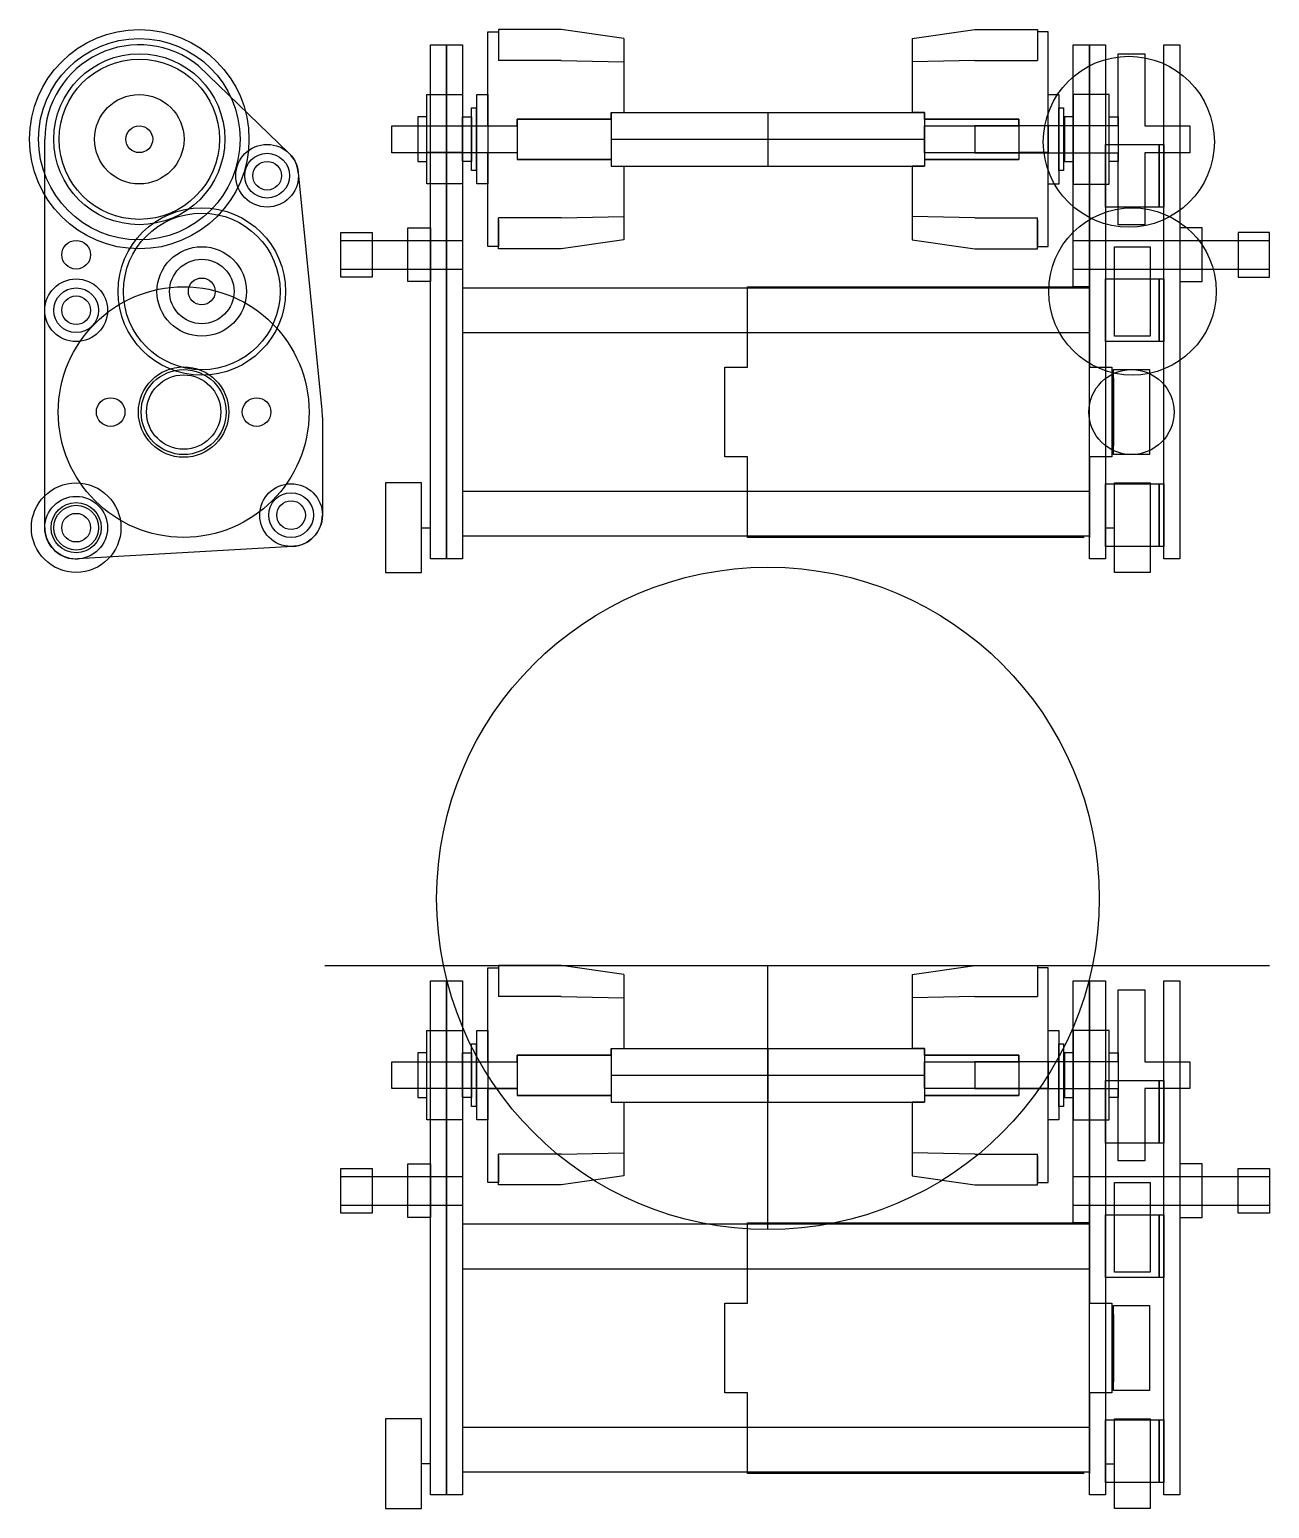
# Model space of a CAD drawing. Header units: millimetres. Extents: x -287 to 5214, y -1967 to 2893.
# Drawn here: x 39.4 to 177.9, y -76 to 89.2 of the extents above; entities that cross this region are included whole.
import ezdxf

# ---------------------------------------------------------------- set-up
doc = ezdxf.new("R2010")
doc.units = ezdxf.units.MM
for name, color, linetype in [('内切', 7, 'Continuous'), ('外切', 2, 'Continuous'), ('部件', 22, 'Continuous')]:
    doc.layers.add(name, color=color, linetype=linetype)

# ---------------------------------------------------------------- blocks, each defined once
blk = doc.blocks.new('ee')
at = {"layer": '部件', "color": 4}
for p, q in [((679.98, -1571.69), (663.98, -1571.69)), ((663.98, -1571.69), (663.98, -1574.69)), ((682.98, -1571.69), (687.98, -1571.69)), ((687.98, -1571.69), (687.98, -1574.69)), ((663.98, -1574.69), (679.98, -1574.69)), ((687.98, -1574.69), (682.98, -1574.69))]:
    blk.add_line(p, q, dxfattribs=at)
for points in [[(679.98, -1571.69), (679.98, -1563.64), (682.98, -1563.64), (682.98, -1571.69)], [(682.98, -1574.69), (682.98, -1582.74), (679.98, -1582.74), (679.98, -1574.69)]]:
    blk.add_lwpolyline(points, dxfattribs=at)
blk = doc.blocks.new('panzou')
at = {"layer": '部件', "color": 6}
for p, q in [((164.05, -1712.65), (153.55, -1712.65)), ((153.55, -1712.65), (153.55, -1717.15)), ((164.05, -1711.9), (199.05, -1711.9)), ((164.05, -1711.9), (164.05, -1712.65)), ((199.05, -1711.9), (199.05, -1712.65)), ((199.05, -1711.9), (199.05, -1712.65)), ((199.05, -1712.65), (209.55, -1712.65)), ((199.05, -1712.65), (209.55, -1712.65)), ((209.55, -1712.65), (209.55, -1717.15)), ((209.55, -1712.65), (209.55, -1717.15)), ((164.05, -1714.9), (199.05, -1714.9)), ((164.05, -1717.15), (153.55, -1717.15)), ((164.05, -1717.15), (164.05, -1717.9)), ((164.05, -1717.9), (199.05, -1717.9)), ((199.05, -1717.15), (209.55, -1717.15)), ((199.05, -1717.15), (199.05, -1717.9)), ((199.05, -1717.15), (209.55, -1717.15)), ((199.05, -1717.15), (199.05, -1717.9))]:
    blk.add_line(p, q, dxfattribs=at)
at = {"layer": '部件', "color": 42}
blk.add_lwpolyline([(219.65, -1709.9), (215.65, -1709.9), (215.65, -1719.9), (219.65, -1719.9)], close=True, dxfattribs=at)
at = {"layer": '部件', "color": 6}
for points in [[(215.65, -1712.4), (214.65, -1712.4), (214.65, -1717.4), (215.65, -1717.4)], [(219.65, -1712.4), (220.65, -1712.4), (220.65, -1717.4), (219.65, -1717.4)], [(139.55, -1713.4), (153.55, -1713.4), (153.55, -1716.4), (139.55, -1716.4)], [(199.05, -1713.4), (209.55, -1713.4), (209.55, -1716.4), (199.05, -1716.4)]]:
    blk.add_lwpolyline(points, close=True, dxfattribs=at)
at = {"layer": '外切'}
blk.add_blockref('ee', (-459.33, -141.71), dxfattribs=at)
blk = doc.blocks.new('tai')
at = {"layer": '部件', "color": 6}
for p, q in [((181.06, -1680.76), (174.06, -1680.76)), ((174.06, -1680.76), (174.06, -1684.21)), ((188.06, -1681.76), (181.06, -1680.76)), ((188.06, -1681.76), (188.06, -1684.36)), ((174.06, -1705.26), (174.06, -1701.81)), ((188.06, -1701.66), (188.06, -1704.26)), ((188.06, -1704.26), (181.06, -1705.26)), ((181.06, -1705.26), (174.06, -1705.26))]:
    blk.add_line(p, q, dxfattribs=at)
at = {"layer": '部件', "color": 4}
for p, q in [((181.06, -1684.21), (174.06, -1684.21)), ((181.06, -1684.21), (188.06, -1684.36)), ((188.06, -1684.36), (188.06, -1690.01)), ((172.86, -1691.51), (176.16, -1691.51)), ((176.16, -1691.51), (176.16, -1690.76)), ((176.16, -1690.76), (186.66, -1690.76)), ((186.66, -1690.76), (186.66, -1690.01)), ((186.66, -1690.01), (188.06, -1690.01)), ((172.86, -1694.51), (176.16, -1694.51)), ((176.16, -1694.51), (176.16, -1695.26)), ((176.16, -1695.26), (186.66, -1695.26)), ((186.66, -1695.26), (186.66, -1696.01)), ((186.66, -1696.01), (188.06, -1696.01)), ((188.06, -1696.01), (188.05, -1701.66)), ((181.06, -1701.81), (174.06, -1701.81)), ((181.06, -1701.81), (188.06, -1701.66))]:
    blk.add_line(p, q, dxfattribs=at)
at = {"layer": '部件'}
for p, q in [((172.86, -1691.51), (172.86, -1694.51)), ((176.16, -1691.51), (176.16, -1694.51)), ((186.66, -1690.76), (186.66, -1695.26))]:
    blk.add_line(p, q, dxfattribs=at)
at = {"layer": '部件', "color": 4}
for points in [[(172.86, -1691.51), (172.86, -1681.01), (174.06, -1681.01), (174.06, -1684.01)], [(174.06, -1702.01), (174.06, -1705.01), (172.86, -1705.01), (172.86, -1694.51)]]:
    blk.add_lwpolyline(points, dxfattribs=at)
blk = doc.blocks.new('theh')
at = {"layer": '部件', "color": 1}
for p, q in [((72.39, -15.37), (177.87, -15.37)), ((121.87, -44.87), (121.87, -15.37))]:
    blk.add_line(p, q, dxfattribs=at)
at = {"layer": '部件', "color": 6}
blk.add_line((121.87, -24.62), (121.87, -30.62), dxfattribs=at)
at = {"layer": '部件', "color": 4}
for p, q in [((74.17, -38.93), (87.77, -38.93)), ((155.97, -38.93), (177.87, -38.93)), ((74.17, -42.13), (87.77, -42.13)), ((155.97, -42.13), (177.87, -42.13)), ((119.57, -53.1), (119.57, -44.1)), ((119.57, -44.1), (157.17, -44.1)), ((157.77, -44.1), (157.77, -53.1)), ((117.07, -63.1), (117.07, -53.1)), ((117.07, -53.1), (119.57, -53.1)), ((157.77, -53.1), (160.27, -53.1)), ((160.27, -53.1), (160.27, -54.33)), ((160.27, -61.86), (160.27, -63.1)), ((119.57, -63.1), (117.07, -63.1)), ((119.57, -72.1), (119.57, -63.1)), ((160.27, -63.1), (157.77, -63.1)), ((157.77, -63.1), (157.77, -72.1)), ((83.17, -71.01), (84.17, -71.01)), ((157.17, -72.1), (119.57, -72.1)), ((160.57, -71.07), (159.57, -71.07))]:
    blk.add_line(p, q, dxfattribs=at)
at = {"layer": '部件', "color": 3}
for p, q in [((87.77, -44.23), (157.77, -44.23)), ((87.77, -49.23), (157.77, -49.23)), ((160.27, -54.33), (160.47, -54.33)), ((160.27, -61.86), (160.47, -61.86)), ((87.77, -66.94), (157.77, -66.94)), ((87.77, -71.94), (157.77, -71.94))]:
    blk.add_line(p, q, dxfattribs=at)
at = {"layer": '部件'}
for p, q in [((160.27, -54.33), (160.27, -61.86)), ((160.47, -54.33), (160.47, -61.86))]:
    blk.add_line(p, q, dxfattribs=at)
at = {"layer": '部件', "color": 3}
for points in [[(84.17, -17.07), (85.97, -17.07), (85.97, -74.5), (84.17, -74.5)], [(85.97, -17.07), (87.77, -17.07), (87.77, -74.5), (85.97, -74.5)], [(155.97, -17.07), (157.77, -17.07), (157.77, -44.1), (155.97, -44.1)], [(157.77, -17.07), (159.57, -17.07), (159.57, -74.5), (157.77, -74.5)], [(166.07, -17.07), (167.87, -17.07), (167.87, -74.5), (166.07, -74.5)], [(89.37, -22.62), (90.57, -22.62), (90.57, -32.62), (89.37, -32.62)], [(153.17, -22.62), (154.37, -22.62), (154.37, -32.62), (153.17, -32.62)]]:
    blk.add_lwpolyline(points, close=True, dxfattribs=at)
at = {"layer": '部件', "color": 42}
for points in [[(83.77, -22.62), (87.77, -22.62), (87.77, -32.62), (83.77, -32.62)], [(160.57, -39.62), (164.57, -39.62), (164.57, -49.62), (160.57, -49.62)], [(83.17, -66.01), (79.17, -66.01), (79.17, -76.01), (83.17, -76.01)], [(160.57, -66.01), (164.57, -66.01), (164.57, -76.01), (160.57, -76.01)]]:
    blk.add_lwpolyline(points, close=True, dxfattribs=at)
at = {"layer": '部件', "color": 6}
for points in [[(88.77, -24.12), (89.27, -24.12), (89.27, -31.12), (88.77, -31.12)], [(154.37, -24.12), (154.87, -24.12), (154.87, -31.12), (154.37, -31.12)], [(83.77, -25.12), (82.77, -25.12), (82.77, -30.12), (83.77, -30.12)], [(87.77, -25.12), (88.77, -25.12), (88.77, -30.12), (87.77, -30.12)], [(165.57, -28.19), (166.07, -28.19), (166.07, -35.19), (165.57, -35.19)], [(81.67, -37.53), (84.17, -37.53), (84.17, -43.53), (81.67, -43.53)], [(170.37, -37.53), (167.87, -37.53), (167.87, -43.53), (170.37, -43.53)], [(74.17, -38.03), (77.67, -38.03), (77.67, -43.03), (74.17, -43.03)], [(174.37, -38.03), (177.87, -38.03), (177.87, -43.03), (174.37, -43.03)], [(165.57, -43.23), (166.07, -43.23), (166.07, -50.23), (165.57, -50.23)], [(165.57, -66.11), (166.07, -66.11), (166.07, -73.11), (165.57, -73.11)]]:
    blk.add_lwpolyline(points, close=True, dxfattribs=at)
at = {"layer": '部件', "color": 4}
for points in [[(83.77, -26.12), (87.77, -26.12), (87.77, -29.12), (83.77, -29.12)], [(160.47, -53.35), (164.47, -53.35), (164.47, -62.85), (160.47, -62.85)]]:
    blk.add_lwpolyline(points, close=True, dxfattribs=at)
at = {"layer": '部件', "color": 254}
for points in [[(159.57, -28.19), (165.57, -28.19), (165.57, -35.19), (159.57, -35.19)], [(159.57, -43.23), (165.57, -43.23), (165.57, -50.23), (159.57, -50.23)], [(159.57, -66.11), (165.57, -66.11), (165.57, -73.11), (159.57, -73.11)]]:
    blk.add_lwpolyline(points, close=True, dxfattribs=at)
at = {"layer": '部件', "color": 1}
blk.add_circle((121.87, -7.87), 37, dxfattribs=at)
at = {"layer": '部件'}
for name, p in [('tai', (-82.29, 1665.39)), ('panzou', (-59.68, 1687.28))]:
    blk.add_blockref(name, p, dxfattribs=at)
at = {"layer": '部件', "xscale": -1}
blk.add_blockref('tai', (326.03, 1665.39), dxfattribs=at)

msp = doc.modelspace()

# ---------------------------------------------------------------- linework, layer by layer
at = {"layer": '内切'}
for centre, radius in [((51.662, 76.939), 4.995), ((65.942, 72.866), 1.6), ((44.614, 64.033), 1.6), ((44.614, 57.833), 1.6), ((48.467, 46.463), 1.6), ((64.767, 46.463), 1.6), ((68.617, 34.948), 1.6), ((44.614, 33.548), 1.6)]:
    msp.add_circle(centre, radius, dxfattribs=at)
at = {"layer": '内切', "color": 0}
for centre, radius in [((58.641, 59.935), 3.6), ((56.617, 46.463), 5.05)]:
    msp.add_circle(centre, radius, dxfattribs=at)
at = {"layer": '外切', "color": 2}
for p, q in [((58.293, 85.144), (68.377, 75.38)), ((72.056, 47.062), (69.425, 73.216)), ((72.117, 45.861), (72.117, 34.948)), ((68.82, 31.454), (44.818, 30.054))]:
    msp.add_line(p, q, dxfattribs=at)
at = {"layer": '外切'}
msp.add_line((41.114, 33.548), (41.112, 76.937), dxfattribs=at)
at = {"layer": '外切', "color": 2}
for centre, radius, start, end in [((51.662, 76.939), 10.55, 51.05529, 180.01371), ((65.942, 72.866), 3.5, 5.7456, 45.92166), ((60.117, 45.861), 12, 0, 5.7456), ((68.617, 34.948), 3.5, 273.33785, 0)]:
    msp.add_arc(centre, radius, start, end, dxfattribs=at)
at = {"layer": '外切'}
msp.add_arc((44.614, 33.548), 3.5, 180, 273.33785, dxfattribs=at)
at = {"layer": '部件', "color": 6}
msp.add_line((121.87, 79.939), (121.87, 73.939), dxfattribs=at)
at = {"layer": '部件', "color": 4}
for p, q in [((74.17, 65.633), (87.77, 65.633)), ((155.97, 65.633), (177.87, 65.633)), ((74.17, 62.433), (87.77, 62.433)), ((155.97, 62.433), (177.87, 62.433)), ((119.57, 51.463), (119.57, 60.463)), ((119.57, 60.463), (157.17, 60.463)), ((157.77, 60.463), (157.77, 51.463)), ((117.07, 41.463), (117.07, 51.463)), ((117.07, 51.463), (119.57, 51.463)), ((157.77, 51.463), (160.27, 51.463)), ((160.27, 51.463), (160.27, 50.231)), ((119.57, 41.463), (117.07, 41.463)), ((119.57, 32.463), (119.57, 41.463)), ((160.27, 41.463), (157.77, 41.463)), ((157.77, 41.463), (157.77, 32.463)), ((160.27, 42.696), (160.27, 41.463)), ((83.17, 33.548), (84.17, 33.548)), ((160.57, 33.487), (159.57, 33.487)), ((157.17, 32.463), (119.57, 32.463))]:
    msp.add_line(p, q, dxfattribs=at)
at = {"layer": '部件', "color": 3}
for p, q in [((87.77, 60.333), (157.77, 60.333)), ((87.77, 55.333), (157.77, 55.333)), ((160.27, 50.231), (160.47, 50.231)), ((160.27, 42.696), (160.47, 42.696)), ((87.77, 37.618), (157.77, 37.618)), ((87.77, 32.618), (157.77, 32.618))]:
    msp.add_line(p, q, dxfattribs=at)
at = {"layer": '部件'}
for p, q in [((160.27, 50.231), (160.27, 42.696)), ((160.47, 50.231), (160.47, 42.696))]:
    msp.add_line(p, q, dxfattribs=at)
at = {"layer": '部件', "color": 3}
for points in [[(84.17, 87.489), (85.97, 87.489), (85.97, 30.054), (84.17, 30.054)], [(85.97, 87.489), (87.77, 87.489), (87.77, 30.054), (85.97, 30.054)], [(155.97, 87.489), (157.77, 87.489), (157.77, 60.463), (155.97, 60.463)], [(157.77, 87.489), (159.57, 87.489), (159.57, 30.054), (157.77, 30.054)], [(166.07, 87.489), (167.87, 87.489), (167.87, 30.054), (166.07, 30.054)], [(89.37, 81.939), (90.57, 81.939), (90.57, 71.939), (89.37, 71.939)], [(153.17, 81.937), (154.37, 81.937), (154.37, 71.937), (153.17, 71.937)]]:
    msp.add_lwpolyline(points, close=True, dxfattribs=at)
at = {"layer": '部件', "color": 42}
for points in [[(83.77, 81.939), (87.77, 81.939), (87.77, 71.939), (83.77, 71.939)], [(160.57, 64.935), (164.57, 64.935), (164.57, 54.935), (160.57, 54.935)], [(83.17, 38.548), (79.17, 38.548), (79.17, 28.548), (83.17, 28.548)], [(160.57, 38.548), (164.57, 38.548), (164.57, 28.548), (160.57, 28.548)]]:
    msp.add_lwpolyline(points, close=True, dxfattribs=at)
at = {"layer": '部件', "color": 6}
for points in [[(83.77, 79.439), (82.77, 79.439), (82.77, 74.439), (83.77, 74.439)], [(87.77, 79.439), (88.77, 79.439), (88.77, 74.439), (87.77, 74.439)], [(88.77, 80.439), (89.27, 80.439), (89.27, 73.439), (88.77, 73.439)], [(154.37, 80.437), (154.87, 80.437), (154.87, 73.437), (154.37, 73.437)], [(165.57, 76.366), (166.07, 76.366), (166.07, 69.366), (165.57, 69.366)], [(74.17, 66.533), (77.67, 66.533), (77.67, 61.533), (74.17, 61.533)], [(81.67, 67.033), (84.17, 67.033), (84.17, 61.033), (81.67, 61.033)], [(170.37, 67.033), (167.87, 67.033), (167.87, 61.033), (170.37, 61.033)], [(177.87, 66.533), (174.37, 66.533), (174.37, 61.533), (177.87, 61.533)], [(165.57, 61.333), (166.07, 61.333), (166.07, 54.333), (165.57, 54.333)], [(165.57, 38.448), (166.07, 38.448), (166.07, 31.448), (165.57, 31.448)]]:
    msp.add_lwpolyline(points, close=True, dxfattribs=at)
at = {"layer": '部件', "color": 4}
for points in [[(83.77, 78.439), (87.77, 78.439), (87.77, 75.439), (83.77, 75.439)], [(160.47, 51.213), (164.47, 51.213), (164.47, 41.713), (160.47, 41.713)]]:
    msp.add_lwpolyline(points, close=True, dxfattribs=at)
at = {"layer": '部件', "color": 254}
for points in [[(159.57, 76.366), (165.57, 76.366), (165.57, 69.366), (159.57, 69.366)], [(159.57, 61.333), (165.57, 61.333), (165.57, 54.333), (159.57, 54.333)], [(159.57, 38.448), (165.57, 38.448), (165.57, 31.448), (159.57, 31.448)]]:
    msp.add_lwpolyline(points, close=True, dxfattribs=at)
at = {"layer": '部件'}
for centre, radius in [((51.662, 76.939), 12.25), ((65.942, 72.866), 3.5), ((65.942, 72.866), 2.5), ((58.641, 59.935), 9.35), ((162.57, 59.935), 9.35), ((44.614, 57.833), 3.5), ((44.614, 57.833), 2.5), ((56.617, 46.463), 4.75), ((162.47, 46.463), 4.75), ((68.617, 34.948), 3.5), ((44.614, 33.548), 3.5), ((68.617, 34.948), 2.5), ((44.614, 33.548), 2.5)]:
    msp.add_circle(centre, radius, dxfattribs=at)
at = {"layer": '部件', "color": 3}
for centre, radius in [((51.662, 76.939), 11.25), ((44.614, 33.548), 5)]:
    msp.add_circle(centre, radius, dxfattribs=at)
at = {"layer": '部件', "color": 1}
for centre, radius in [((51.662, 76.939), 9.55), ((162.17, 76.656), 9.55), ((51.662, 76.939), 1.5), ((58.641, 59.935), 5), ((58.641, 59.935), 1.5)]:
    msp.add_circle(centre, radius, dxfattribs=at)
at = {"layer": '部件', "color": 4}
for centre, radius in [((51.662, 76.939), 8.95), ((58.641, 59.935), 8.75), ((56.617, 46.463), 14), ((56.617, 46.463), 4.15), ((44.614, 33.548), 2.8)]:
    msp.add_circle(centre, radius, dxfattribs=at)

# ---------------------------------------------------------------- block references
at = {"layer": '外切'}
msp.add_blockref('theh', (0, 0), dxfattribs=at)
at = {"layer": '部件'}
for name, p in [('tai', (-82.29, 1769.952)), ('panzou', (-59.681, 1791.838))]:
    msp.add_blockref(name, p, dxfattribs=at)
at = {"layer": '部件', "xscale": -1}
msp.add_blockref('tai', (326.03, 1769.952), dxfattribs=at)

doc.saveas('drawing.dxf')
